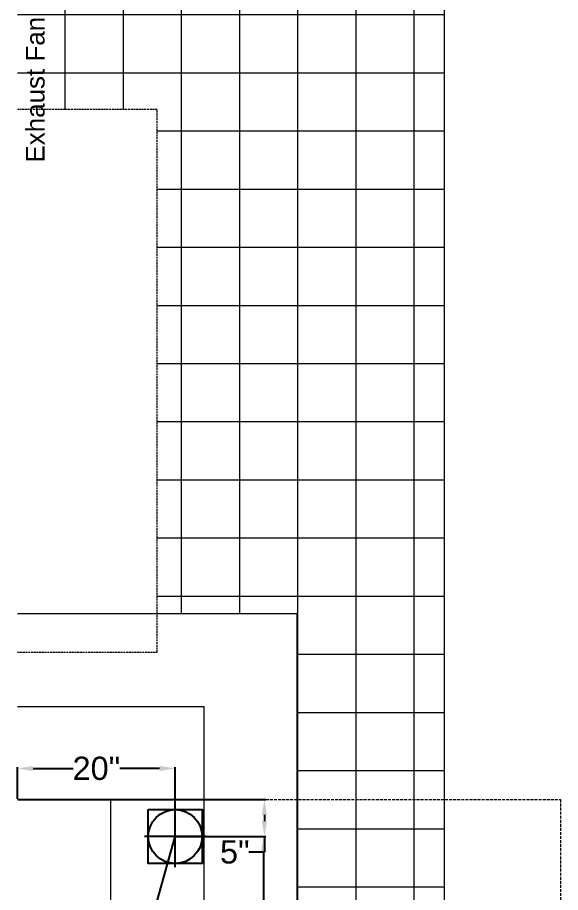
# Model space of a CAD drawing. Header units: inches. Extents: x 112 to 4169, y -2569 to 841.
# Drawn here: x 839.1 to 909.1, y -886.2 to -773.4 of the extents above; entities that cross this region are included whole.
import ezdxf

# ---------------------------------------------------------------- set-up
doc = ezdxf.new("R2010")
doc.units = ezdxf.units.IN
doc.header["$MEASUREMENT"] = 0
doc.linetypes.add('DASH', pattern=[0.35, 0.25, -0.1])
doc.layers.get('Defpoints').update_dxf_attribs({"lineweight": 0})
doc.layers.add('Cables', color=7, linetype='Continuous')
doc.layers.add('Lights', color=7, linetype='Continuous')
for name, color, linetype, lineweight in [('HACTH', 8, 'Continuous', 9), ('Porch', 90, 'Continuous', 15), ('railing', 232, 'Continuous', 15), ('Stair', 86, 'Continuous', 18), ('Sunshed', 5, 'Continuous', 15)]:
    doc.layers.add(name, color=color, linetype=linetype, lineweight=lineweight)
doc.styles.get("Standard").update_dxf_attribs({"font": 'arial.ttf'})
doc.dimstyles.get("Standard").update_dxf_attribs({"dimtxt": 3, "dimasz": 2, "dimexe": 0.18, "dimexo": 0.0625, "dimgap": 0.09, "dimtad": 0, "dimtih": 1, "dimtoh": 1, "dimdec": 0, "dimzin": 0, "dimdsep": 46, "dimtxsty": 'Standard', "dimcen": 0.09, "dimclrd": 5, "dimadec": 0, "dimazin": 0, "dimtfac": 1, "dimtdec": 0, "dimtofl": 0, "dimtmove": 0, "dimatfit": 3, "dimfxl": 1, "dimtolj": 1, "dimtzin": 0, "dimarcsym": 0})

# ---------------------------------------------------------------- blocks, each defined once
blk = doc.blocks.new('*D498')
at = {"color": 0, "lineweight": -2, "transparency": 16777216}
for p, q in [((839.1265990032164, -874.1754126621727), (839.1265990032164, -870.0610750027048)), ((859.445842284492, -878.9562683335898), (859.445842284492, -870.0610750027048))]:
    blk.add_line(p, q, dxfattribs=at)
at = {"color": 5, "lineweight": -2, "transparency": 16777216}
for p, q in [((841.1265990032164, -870.2410750027047), (846.2811456097478, -870.2410750027047)), ((857.445842284492, -870.2410750027047), (852.2912956779606, -870.2410750027047))]:
    blk.add_line(p, q, dxfattribs=at)
at = {"color": 5, "transparency": 16777216}
for points in [[(841.1265990032164, -869.9077416693714), (841.1265990032164, -870.5744083360381), (839.1265990032164, -870.2410750027047)], [(857.445842284492, -869.9077416693714), (857.445842284492, -870.5744083360381), (859.445842284492, -870.2410750027047)]]:
    blk.add_solid(points, dxfattribs=at)
at = {"layer": 'Defpoints', "color": 0, "transparency": 16777216}
for p in [(859.445842284492, -870.2410750027047), (839.1265990032164, -874.2379126621727), (859.445842284492, -879.0187683335898)]:
    blk.add_point(p, dxfattribs=at)
at = {"color": 0, "transparency": 16777216, "insert": (849.2862206438542, -870.2410750027047), "char_height": 3, "attachment_point": 5}
blk.add_mtext('\\A1;20"', dxfattribs=at)
blk = doc.blocks.new('*D499')
at = {"color": 0, "lineweight": -2, "transparency": 16777216}
for p, q in [((839.1890990032164, -874.2379126621727), (871.1296396858194, -874.2379126621727)), ((859.508342284492, -879.0187683335898), (871.1296396858194, -879.0187683335898))]:
    blk.add_line(p, q, dxfattribs=at)
at = {"color": 5, "lineweight": -2, "transparency": 16777216}
for p, q in [((870.9496396858194, -876.2379126621727), (870.9496396858194, -877.0187683335898)), ((870.9496396858194, -879.0187683335898), (870.9496396858194, -881.0187683335898)), ((870.9496396858194, -881.0187683335898), (868.9496396858194, -881.0187683335898))]:
    blk.add_line(p, q, dxfattribs=at)
at = {"color": 5, "transparency": 16777216}
for points in [[(870.616306352486, -876.2379126621727), (871.2829730191528, -876.2379126621727), (870.9496396858194, -874.2379126621727)], [(870.616306352486, -877.0187683335898), (871.2829730191528, -877.0187683335898), (870.9496396858194, -879.0187683335898)]]:
    blk.add_solid(points, dxfattribs=at)
at = {"layer": 'Defpoints', "color": 0, "transparency": 16777216}
for p in [(839.1265990032164, -874.2379126621727), (859.445842284492, -879.0187683335898), (870.9496396858194, -879.0187683335898)]:
    blk.add_point(p, dxfattribs=at)
at = {"color": 0, "transparency": 16777216, "insert": (867.1355605589438, -881.0187683335896), "char_height": 3, "attachment_point": 5}
blk.add_mtext('\\A1;5"', dxfattribs=at)
blk = doc.blocks.new('*D500')
at = {"color": 0, "lineweight": -2, "transparency": 16777216}
for p, q in [((859.570842284492, -879.0187683335898), (871.0225757957083, -879.0187683335898)), ((859.5083422844918, -931.8497456071256), (871.0225757957083, -931.8497456071256))]:
    blk.add_line(p, q, dxfattribs=at)
at = {"color": 5, "lineweight": -2, "transparency": 16777216}
for p, q in [((870.8425757957084, -881.0187683335898), (870.8425757957084, -903.8115148148324)), ((870.8425757957084, -929.8497456071256), (870.8425757957084, -907.0569991258828))]:
    blk.add_line(p, q, dxfattribs=at)
at = {"color": 5, "transparency": 16777216}
for points in [[(870.509242462375, -881.0187683335898), (871.1759091290418, -881.0187683335898), (870.8425757957084, -879.0187683335898)], [(870.509242462375, -929.8497456071256), (871.1759091290418, -929.8497456071256), (870.8425757957084, -931.8497456071256)]]:
    blk.add_solid(points, dxfattribs=at)
at = {"layer": 'Defpoints', "color": 0, "transparency": 16777216}
for p in [(859.508342284492, -879.0187683335898), (859.4458422844918, -931.8497456071256), (870.8425757957084, -931.8497456071256)]:
    blk.add_point(p, dxfattribs=at)
at = {"color": 0, "transparency": 16777216, "insert": (870.8425757957086, -905.4342569703574), "char_height": 3, "attachment_point": 5}
blk.add_mtext('\\A1;53"', dxfattribs=at)

msp = doc.modelspace()

# ---------------------------------------------------------------- hatches: boundary and pattern name
at = {"layer": 'HACTH', "ltscale": 10}
h = msp.add_hatch(dxfattribs=at)
h.set_pattern_fill('ANSI37', color=256, scale=60, angle=45, style=0)
h.set_pattern_definition([(90, (-138384.7415181562, -172410.5183149067), (-7.5, 1.332267629550188e-15), []), (180, (-138384.7415181562, -172410.5183149067), (-1.332267629550188e-15, -7.5), [])])
h.paths.add_polyline_path([(894.1265990030417, -615.227632435146), (839.1163187760151, -615.2276324351169), (170.1163187759569, -615.2276324351169), (170.116318775986, -670.2379126621436), (230.116318775986, -670.2379126621145), (242.116318775986, -670.2379126621145), (349.1163187759569, -670.2379126621145), (349.116318775986, -634.2276324351169), (493.116318775986, -634.2276324351169), (493.1163187760151, -670.2379126621145), (499.1163187760151, -670.2379126621145), (499.1163187760151, -652.2379126620854), (569.1163187760151, -652.2379126621145), (569.1163187760151, -670.2379126621145), (593.1163187760151, -670.2379126621145), (593.1163187760151, -652.2379126620854), (663.1163187760151, -652.2379126620854), (663.1163187760151, -670.2379126620272), (673.1163187760151, -670.2379126620272), (728.116318775986, -670.2379126621436), (728.116318775986, -652.2379126621145), (798.116318775986, -652.2379126620854), (798.116318775986, -670.2379126621145), (827.1163187760151, -670.2379126620854), (839.1163187760151, -670.2379126621145), (839.1163187760151, -682.2379126621145), (839.1163187760151, -689.2379126620563), (857.1163187760151, -689.2379126620854), (857.1163187760442, -759.2379126620854), (839.1163187760151, -759.2379126620854), (839.1163187760151, -785.2379126621145), (857.1163187760733, -785.2379126621436), (857.1163187760733, -850.2379126621727), (875.1265990032164, -850.2379126621727), (875.1265990032164, -950.2379126621145), (839.116318775986, -950.2379126621145), (839.1163187759569, -964.2379126621145), (839.1163187760733, -1024.237912662231), (894.1265990030709, -1024.23791266226)])
h.paths.add_polyline_path([(230.116318775986, -689.227632435146), (230.116318775986, -682.2379126621145), (230.116318775986, -675.2379126621145), (170.116318775986, -675.2379126621145), (170.116318775986, -874.2379126621145), (230.1163187759569, -874.2379126621145), (230.1163187759569, -844.2276324352042), (212.1163187759569, -844.2276324352042), (194.1060385489884, -844.2276324352333), (194.1060385489884, -742.2276324352333), (230.116318775986, -742.2276324352333)], flags=17)

# ---------------------------------------------------------------- linework, layer by layer
at = {"layer": 'Cables', "color": 3}
msp.add_line((843.4520534252016, -936.3143331936732), (859.445842284492, -879.0187683335898), dxfattribs=at)
at = {"layer": 'Lights', "color": 40}
for p, q in [((859.445842284492, -882.9587985736539), (859.445842284492, -875.0787380935258)), ((863.3858670110826, -879.0121769399028), (855.5058175579006, -879.0253597272772))]:
    msp.add_line(p, q, dxfattribs=at)
at = {"layer": 'Lights'}
msp.add_lwpolyline([(855.9696479184926, -875.5425739675904), (862.9220366504915, -875.5425739675904), (862.9220366504915, -882.4949626995892), (855.9696479184926, -882.4949626995892)], close=True, dxfattribs=at)
msp.add_circle((859.445842284492, -879.0187683335898), 3.476194365999436, dxfattribs=at)
at = {"layer": 'Porch', "linetype": 'DASH', "ltscale": 1.5}
msp.add_lwpolyline([(839.1163187760442, -874.2379126621145), (909.1265990030126, -874.2379126621145), (909.1265990030417, -1042.23791266226), (839.1163187760151, -1042.237912662114)], dxfattribs=at)
at = {"layer": 'railing', "ltscale": 20}
msp.add_lwpolyline([(370.1163187759569, -615.2276324351169), (170.1163187759569, -615.2276324351169), (170.116318775986, -670.2379126621145), (170.1163187759569, -615.2276324351169), (839.1163187760151, -615.2276324351169), (894.1265990030417, -615.2276324351169), (894.1265990030709, -1024.237912662231), (838.6163187760442, -1024.237912662231)], dxfattribs=at)
at = {"layer": 'Stair', "linetype": 'Continuous', "ltscale": 10}
for points in [[(839.1265990032164, -850.2379126621727), (875.1265990032164, -850.2379126621727), (875.1265990032164, -950.2379126621145), (839.1163187762188, -950.2379126621145)], [(839.1265990032164, -862.2379126621727), (863.1265990032164, -862.2379126621727), (863.1265990032164, -938.2379126621145), (839.1163187762188, -938.2379126621145)], [(839.1265990032164, -874.2379126621727), (839.1265990032164, -874.2379126621727), (851.1265990032164, -874.2379126621727), (851.1265990032164, -926.2379126621145), (851.1265990032164, -926.2379126621145), (839.1163187762188, -926.2379126621145)]]:
    msp.add_lwpolyline(points, dxfattribs=at)
at = {"layer": 'Sunshed', "linetype": 'DASH'}
msp.add_lwpolyline([(839.1163187760442, -855.2379126621436), (857.1163187760733, -855.2379126621436), (857.1163187760733, -785.2379126621436), (839.1163187760442, -785.2379126621436)], dxfattribs=at)

# ---------------------------------------------------------------- texts
msp.add_text('Exhaust Fan', height=2.396734426123813, rotation=90).set_placement((842.6022875366443, -792.0988127022877))

# ---------------------------------------------------------------- dimensions: what is measured, and where the dimension line sits
dim = msp.add_linear_dim(base=(859.445842284492, -870.2410750027047), p1=(839.1265990032164, -874.2379126621727), p2=(859.445842284492, -879.0187683335898), dimstyle='Standard', override={"dimpost": '"'})
dim.commit()
dim.dimension.update_dxf_attribs({"geometry": '*D498', "text_midpoint": (849.2862206438542, -870.2410750027047)})
for base, p1, p2, picture, middle in [((870.9496396858194, -879.0187683335898), (839.1265990032164, -874.2379126621727), (859.445842284492, -879.0187683335898), '*D499', (867.1355605589438, -881.0187683335896)), ((870.8425757957084, -931.8497456071256), (859.508342284492, -879.0187683335898), (859.4458422844918, -931.8497456071256), '*D500', (870.8425757957086, -905.4342569703574))]:
    dim = msp.add_linear_dim(base=base, p1=p1, p2=p2, angle=90, dimstyle='Standard', override={"dimpost": '"'})
    dim.commit()
    dim.dimension.update_dxf_attribs({"geometry": picture, "text_midpoint": middle})

doc.saveas('drawing.dxf')
